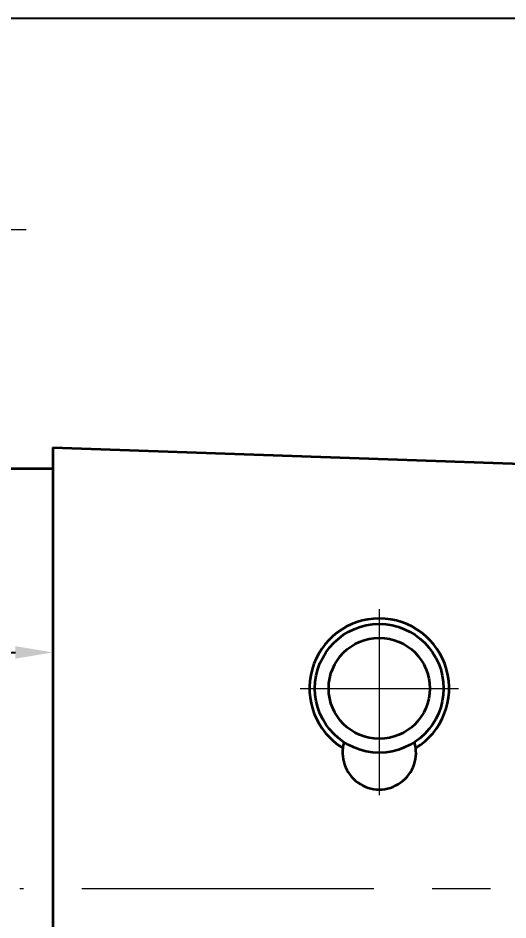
# Model space of a CAD drawing. Header units: millimetres. Extents: x 747 to 1827, y 470 to 2062.
# Drawn here: x 1454.2 to 1507.5, y 1930.8 to 2028.9 of the extents above; entities that cross this region are included whole.
import ezdxf

# ---------------------------------------------------------------- set-up
doc = ezdxf.new("R2010")
doc.units = ezdxf.units.MM
doc.header["$PDSIZE"] = -1
doc.linetypes.add('CENTER', pattern=[10.16, 6.35, -1.27, 1.27, -1.27])
doc.layers.get('0').update_dxf_attribs({"lineweight": 35})
doc.layers.get('Defpoints').update_dxf_attribs({"lineweight": 35})
doc.layers.add('CENTER', color=1, linetype='CENTER', lineweight=18)
doc.layers.add('细线层', color=4, linetype='Continuous', lineweight=35)
doc.dimstyles.new('ISO-25', dxfattribs={"dimtxt": 2.5, "dimasz": 2.5, "dimexe": 1.25, "dimexo": 0.625, "dimtad": 1, "dimtxsty": 'Standard', "dimcen": 2.5, "dimadec": 0, "dimazin": 0, "dimtfac": 1, "dimtmove": 0, "dimatfit": 3, "dimfxl": 1, "dimarcsym": 0})

# ---------------------------------------------------------------- blocks, each defined once
blk = doc.blocks.new('*D135')
at = {"layer": 'Defpoints', "color": 0, "lineweight": 35, "transparency": 16777216}
for p in [(1427.979, 2028.927), (1427.979, 1829.927), (1675.285, 1829.927)]:
    blk.add_point(p, dxfattribs=at)
at = {"layer": '细线层', "color": 0, "lineweight": -2, "transparency": 16777216}
for p, q in [((1427.979, 2028.927), (1677.285, 2028.927)), ((1675.285, 2024.847), (1675.285, 1834.007)), ((1427.979, 1829.927), (1677.285, 1829.927))]:
    blk.add_line(p, q, dxfattribs=at)
at = {"layer": '细线层', "color": 0, "lineweight": 35, "transparency": 16777216}
for points in [[(1674.605, 2024.847), (1675.965, 2024.847), (1675.285, 2028.927)], [(1674.605, 1834.007), (1675.965, 1834.007), (1675.285, 1829.927)]]:
    blk.add_solid(points, dxfattribs=at)
at = {"layer": '细线层', "color": 0, "lineweight": 18, "transparency": 16777216, "insert": (1672.011, 1929.427), "char_height": 3.5, "attachment_point": 5, "rotation": 90}
blk.add_mtext('200', dxfattribs=at)
blk = doc.blocks.new('*D126')
at = {"layer": 'Defpoints', "color": 0, "lineweight": 35, "transparency": 16777216}
for p in [(1427.979, 1959.927), (1457.979, 1959.927), (1457.979, 1959.927)]:
    blk.add_point(p, dxfattribs=at)
at = {"layer": '细线层', "color": 0, "lineweight": -2, "transparency": 16777216}
for p, q in [((1427.979, 1959.927), (1427.979, 1961.927)), ((1457.979, 1959.927), (1457.979, 1961.927)), ((1432.059, 1959.927), (1453.899, 1959.927))]:
    blk.add_line(p, q, dxfattribs=at)
at = {"layer": '细线层', "color": 0, "lineweight": 35, "transparency": 16777216}
for points in [[(1432.059, 1960.607), (1432.059, 1959.247), (1427.979, 1959.927)], [(1453.899, 1960.607), (1453.899, 1959.247), (1457.979, 1959.927)]]:
    blk.add_solid(points, dxfattribs=at)
at = {"layer": '细线层', "color": 0, "lineweight": 18, "transparency": 16777216, "insert": (1442.979, 1963.201), "char_height": 3.5, "attachment_point": 5}
blk.add_mtext('30', dxfattribs=at)

msp = doc.modelspace()

# ---------------------------------------------------------------- linework, layer by layer
for q in [(1457.979, 1891.918), (1538.979, 1979.389)]:
    msp.add_line((1457.979, 1982.218), q)
at = {"color": 7, "linetype": 'Continuous', "lineweight": 35}
for p, q in [((1411.479, 1979.927), (1457.979, 1979.927)), ((1457.979, 1979.927), (1457.979, 1891.918))]:
    msp.add_line(p, q, dxfattribs=at)
at = {"lineweight": 18}
msp.add_line((1457.979, 1979.927), (1427.979, 1979.927), dxfattribs=at)
for radius in [7, 5.5]:
    msp.add_circle((1493.479, 1956.018), radius)
for centre, radius, start, end in [((1493.479, 1956.018), 7.6, 301.45969, 238.54031), ((1493.479, 1949.018), 4, 163.39845, 16.60155)]:
    msp.add_arc(centre, radius, start, end)
at = {"layer": 'CENTER'}
msp.add_line((1400.887, 2005.927), (1455.071, 2005.927), dxfattribs=at)
at = {"layer": 'CENTER', "ltscale": 5}
for p, q in [((1493.479, 1964.618), (1493.479, 1944.418)), ((1484.879, 1956.018), (1502.079, 1956.018)), ((1543.68, 1934.218), (1454.388, 1934.218))]:
    msp.add_line(p, q, dxfattribs=at)

# ---------------------------------------------------------------- dimensions: what is measured, and where the dimension line sits
at = {"layer": '细线层', "lineweight": 18}
dim = msp.add_linear_dim(base=(1675.285, 1829.927), p1=(1427.979, 2028.927), p2=(1427.979, 1829.927), angle=90, text='200', dimstyle='ISO-25', override={"dimtxt": 3.5, "dimasz": 4.08, "dimexe": 2, "dimexo": 0, "dimgap": 1.524, "dimtoh": 1, "dimzin": 0, "dimadec": 2, "dimtzin": 0}, dxfattribs=at)
dim.commit()
dim.dimension.update_dxf_attribs({"geometry": '*D135', "text_midpoint": (1672.011, 1929.427)})
dim = msp.add_linear_dim(base=(1457.979, 1959.927), p1=(1427.979, 1959.927), p2=(1457.979, 1959.927), dimstyle='ISO-25', override={"dimtxt": 3.5, "dimasz": 4.08, "dimexe": 2, "dimexo": 0, "dimgap": 1.524, "dimtoh": 1, "dimdec": 0, "dimzin": 0, "dimadec": 2, "dimtdec": 0, "dimtzin": 0}, dxfattribs=at)
dim.commit()
dim.dimension.update_dxf_attribs({"geometry": '*D126', "text_midpoint": (1442.979, 1963.201)})

doc.saveas('drawing.dxf')
